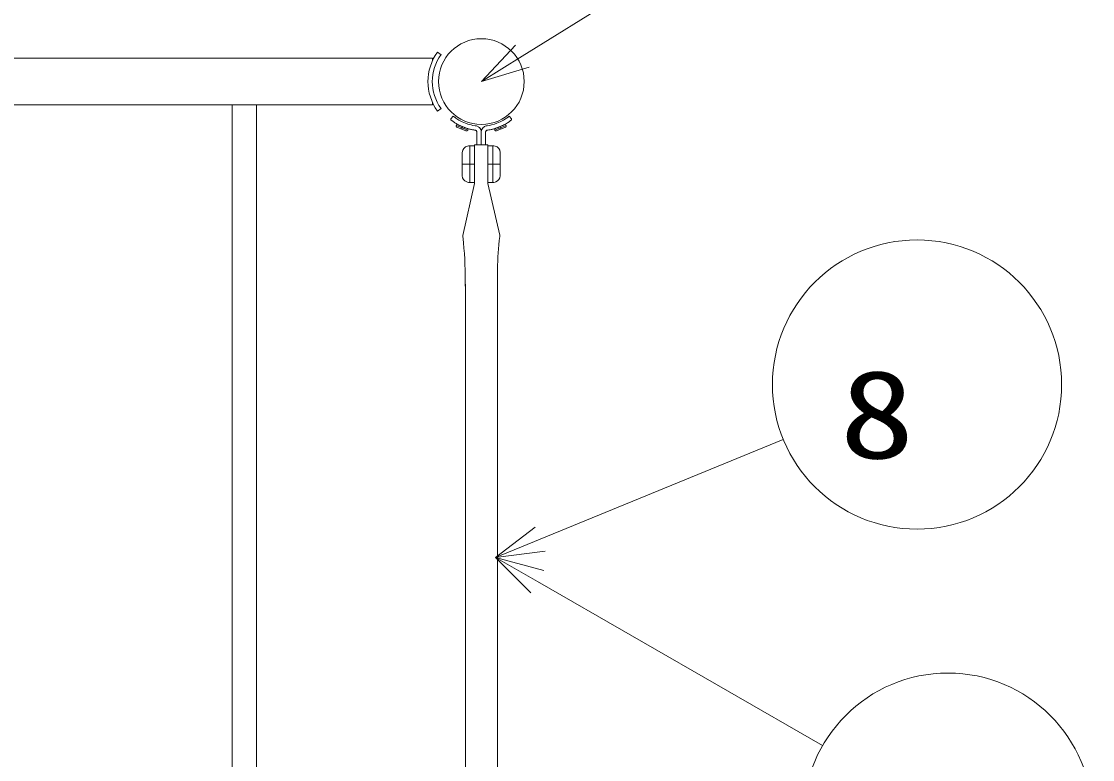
# Model space of a CAD drawing. Units: millimetres on the paper. Extents: x 0 to 420, y -594 to 297.
# Drawn here: x 245.92 to 268.15, y 174.18 to 189.49 of the extents above; entities that cross this region are included whole.
import ezdxf
from ezdxf.enums import TextEntityAlignment as Align

# ---------------------------------------------------------------- set-up
doc = ezdxf.new("R2010")
doc.units = ezdxf.units.MM
doc.layers.add('2D', color=7, linetype='Continuous', lineweight=13)
doc.layers.add('AM_5', color=7, linetype='Continuous', lineweight=13)
doc.styles.add('ＭＳ ゴシック', font='')
doc.styles.get('ＭＳ ゴシック').set_extended_font_data('MS Gothic')

msp = doc.modelspace()

# ---------------------------------------------------------------- linework, layer by layer
at = {"layer": '2D'}
for p, q in [((207.642, 188.726), (254.454, 188.726)), ((254.454, 188.68), (254.454, 188.726)), ((254.629, 188.801), (254.557, 188.854)), ((254.454, 187.806), (254.454, 187.76)), ((207.642, 187.76), (254.454, 187.76)), ((250.294, 168.433), (250.294, 187.753)), ((250.802, 168.433), (250.802, 187.753)), ((254.629, 187.685), (254.557, 187.632)), ((254.835, 187.47), (254.882, 187.527)), ((254.835, 187.47), (254.882, 187.527)), ((254.836, 187.448), (254.835, 187.47)), ((254.836, 187.448), (254.835, 187.47)), ((254.84, 187.445), (254.836, 187.448)), ((254.84, 187.445), (254.836, 187.448)), ((254.854, 187.434), (254.84, 187.445)), ((254.854, 187.434), (254.84, 187.445)), ((254.879, 187.416), (254.854, 187.434)), ((254.879, 187.416), (254.854, 187.434)), ((254.909, 187.395), (254.879, 187.416)), ((254.909, 187.395), (254.879, 187.416)), ((254.882, 187.527), (254.891, 187.52)), ((254.882, 187.527), (254.891, 187.52)), ((254.891, 187.52), (254.9, 187.513)), ((254.891, 187.52), (254.9, 187.513)), ((254.9, 187.513), (254.906, 187.508)), ((254.9, 187.513), (254.906, 187.508)), ((254.906, 187.508), (254.914, 187.502)), ((254.906, 187.508), (254.914, 187.502)), ((254.919, 187.389), (254.909, 187.395)), ((254.919, 187.389), (254.909, 187.395)), ((254.914, 187.502), (254.927, 187.492)), ((254.914, 187.502), (254.927, 187.492)), ((254.942, 187.374), (254.919, 187.389)), ((254.942, 187.374), (254.919, 187.389)), ((254.927, 187.492), (254.937, 187.485)), ((254.927, 187.492), (254.937, 187.485)), ((254.937, 187.486), (255, 187.444)), ((254.937, 187.486), (255, 187.444)), ((254.967, 187.359), (254.942, 187.374)), ((254.967, 187.359), (254.942, 187.374)), ((254.945, 187.327), (254.958, 187.36)), ((254.945, 187.327), (254.958, 187.36)), ((254.949, 187.331), (255.184, 187.236)), ((254.949, 187.331), (255.184, 187.236)), ((254.958, 187.36), (255.16, 187.278)), ((254.958, 187.36), (255.16, 187.278)), ((254.992, 187.345), (254.967, 187.359)), ((254.992, 187.345), (254.967, 187.359)), ((255.001, 187.341), (254.992, 187.345)), ((255.001, 187.341), (254.992, 187.345)), ((255, 187.444), (255.07, 187.408)), ((255, 187.444), (255.07, 187.408)), ((255.014, 187.334), (255.001, 187.341)), ((255.014, 187.334), (255.001, 187.341)), ((255.034, 187.325), (255.014, 187.334)), ((255.034, 187.325), (255.014, 187.334)), ((255.07, 187.408), (255.138, 187.379)), ((255.07, 187.408), (255.138, 187.379)), ((255.138, 187.379), (255.188, 187.359)), ((255.138, 187.379), (255.188, 187.359)), ((255.188, 187.359), (255.253, 187.343)), ((255.188, 187.359), (255.253, 187.343)), ((255.253, 187.343), (255.291, 187.334)), ((255.253, 187.343), (255.291, 187.334)), ((255.291, 187.334), (255.339, 187.327)), ((255.291, 187.334), (255.339, 187.327)), ((255.637, 187.334), (255.589, 187.327)), ((255.637, 187.334), (255.589, 187.327)), ((255.675, 187.343), (255.637, 187.334)), ((255.675, 187.343), (255.637, 187.334)), ((255.739, 187.359), (255.675, 187.343)), ((255.739, 187.359), (255.675, 187.343)), ((255.789, 187.379), (255.739, 187.359)), ((255.789, 187.379), (255.739, 187.359)), ((255.981, 187.331), (255.746, 187.236)), ((255.981, 187.331), (255.746, 187.236)), ((255.97, 187.36), (255.767, 187.278)), ((255.97, 187.36), (255.767, 187.278)), ((255.858, 187.408), (255.789, 187.379)), ((255.858, 187.408), (255.789, 187.379)), ((255.927, 187.444), (255.858, 187.408)), ((255.927, 187.444), (255.858, 187.408)), ((255.894, 187.325), (255.914, 187.334)), ((255.894, 187.325), (255.914, 187.334)), ((255.914, 187.334), (255.926, 187.341)), ((255.914, 187.334), (255.926, 187.341)), ((255.926, 187.341), (255.935, 187.345)), ((255.926, 187.341), (255.935, 187.345)), ((255.991, 187.486), (255.927, 187.444)), ((255.991, 187.486), (255.927, 187.444)), ((255.935, 187.345), (255.961, 187.359)), ((255.935, 187.345), (255.961, 187.359)), ((255.961, 187.359), (255.985, 187.374)), ((255.961, 187.359), (255.985, 187.374)), ((255.983, 187.327), (255.97, 187.36)), ((255.983, 187.327), (255.97, 187.36)), ((255.985, 187.374), (256.009, 187.389)), ((255.985, 187.374), (256.009, 187.389)), ((256, 187.492), (255.99, 187.485)), ((256, 187.492), (255.99, 187.485)), ((256.013, 187.502), (256, 187.492)), ((256.013, 187.502), (256, 187.492)), ((256.009, 187.389), (256.019, 187.395)), ((256.009, 187.389), (256.019, 187.395)), ((256.021, 187.508), (256.013, 187.502)), ((256.021, 187.508), (256.013, 187.502)), ((256.019, 187.395), (256.049, 187.416)), ((256.019, 187.395), (256.049, 187.416)), ((256.028, 187.513), (256.021, 187.508)), ((256.028, 187.513), (256.021, 187.508)), ((256.037, 187.52), (256.028, 187.513)), ((256.037, 187.52), (256.028, 187.513)), ((256.045, 187.527), (256.037, 187.52)), ((256.045, 187.527), (256.037, 187.52)), ((256.093, 187.47), (256.046, 187.527)), ((256.093, 187.47), (256.046, 187.527)), ((256.049, 187.416), (256.073, 187.434)), ((256.049, 187.416), (256.073, 187.434)), ((256.073, 187.434), (256.087, 187.445)), ((256.073, 187.434), (256.087, 187.445)), ((256.087, 187.445), (256.092, 187.448)), ((256.087, 187.445), (256.092, 187.448)), ((256.092, 187.448), (256.093, 187.47)), ((256.092, 187.448), (256.093, 187.47)), ((254.955, 187.297), (254.951, 187.301)), ((254.955, 187.297), (254.951, 187.301)), ((254.959, 187.294), (254.955, 187.297)), ((254.959, 187.294), (254.955, 187.297)), ((255.146, 187.218), (254.959, 187.294)), ((255.146, 187.218), (254.959, 187.294)), ((255.064, 187.311), (255.034, 187.325)), ((255.064, 187.311), (255.034, 187.325)), ((255.077, 187.312), (255.054, 187.256)), ((255.077, 187.312), (255.054, 187.256)), ((255.076, 187.306), (255.064, 187.311)), ((255.076, 187.306), (255.064, 187.311)), ((255.087, 187.301), (255.076, 187.306)), ((255.087, 187.301), (255.076, 187.306)), ((255.105, 187.294), (255.087, 187.301)), ((255.105, 187.294), (255.087, 187.301)), ((255.114, 187.29), (255.105, 187.294)), ((255.114, 187.29), (255.105, 187.294)), ((255.126, 187.286), (255.114, 187.29)), ((255.126, 187.286), (255.114, 187.29)), ((255.139, 187.281), (255.126, 187.286)), ((255.139, 187.281), (255.126, 187.286)), ((255.153, 187.277), (255.139, 187.281)), ((255.153, 187.277), (255.139, 187.281)), ((255.161, 187.275), (255.153, 187.277)), ((255.161, 187.275), (255.153, 187.277)), ((255.16, 187.278), (255.194, 187.265)), ((255.16, 187.278), (255.194, 187.265)), ((255.17, 187.271), (255.161, 187.275)), ((255.17, 187.271), (255.161, 187.275)), ((255.184, 187.267), (255.17, 187.271)), ((255.184, 187.267), (255.17, 187.271)), ((255.194, 187.265), (255.182, 187.237)), ((255.194, 187.265), (255.182, 187.237)), ((255.2, 187.263), (255.184, 187.267)), ((255.2, 187.263), (255.184, 187.267)), ((255.217, 187.258), (255.2, 187.263)), ((255.217, 187.258), (255.2, 187.263)), ((255.233, 187.254), (255.217, 187.258)), ((255.233, 187.254), (255.217, 187.258)), ((255.245, 187.251), (255.233, 187.254)), ((255.245, 187.251), (255.233, 187.254)), ((255.259, 187.248), (255.245, 187.251)), ((255.259, 187.248), (255.245, 187.251)), ((255.28, 187.244), (255.259, 187.248)), ((255.28, 187.244), (255.259, 187.248)), ((255.296, 187.241), (255.28, 187.244)), ((255.296, 187.241), (255.28, 187.244)), ((255.309, 187.239), (255.296, 187.241)), ((255.309, 187.239), (255.296, 187.241)), ((255.327, 187.237), (255.309, 187.239)), ((255.327, 187.237), (255.309, 187.239)), ((255.338, 187.235), (255.327, 187.237)), ((255.338, 187.235), (255.327, 187.237)), ((255.345, 187.234), (255.338, 187.235)), ((255.345, 187.234), (255.338, 187.235)), ((255.339, 187.327), (255.362, 187.323)), ((255.339, 187.327), (255.362, 187.323)), ((255.353, 187.231), (255.345, 187.234)), ((255.353, 187.231), (255.345, 187.234)), ((255.358, 187.227), (255.353, 187.231)), ((255.358, 187.227), (255.353, 187.231)), ((255.364, 187.221), (255.358, 187.227)), ((255.364, 187.221), (255.358, 187.227)), ((255.362, 187.323), (255.381, 187.317)), ((255.362, 187.323), (255.381, 187.317)), ((255.368, 187.216), (255.364, 187.221)), ((255.368, 187.216), (255.364, 187.221)), ((255.371, 187.209), (255.368, 187.216)), ((255.371, 187.209), (255.368, 187.216)), ((255.373, 187.203), (255.371, 187.209)), ((255.373, 187.203), (255.371, 187.209)), ((255.374, 187.196), (255.373, 187.203)), ((255.374, 187.196), (255.373, 187.203)), ((255.374, 186.943), (255.374, 187.196)), ((255.374, 186.943), (255.374, 187.196)), ((255.381, 187.317), (255.397, 187.31)), ((255.381, 187.317), (255.397, 187.31)), ((255.397, 187.31), (255.41, 187.299)), ((255.397, 187.31), (255.41, 187.299)), ((255.41, 187.299), (255.426, 187.287)), ((255.41, 187.299), (255.426, 187.287)), ((255.426, 187.287), (255.441, 187.272)), ((255.426, 187.287), (255.441, 187.272)), ((255.441, 187.272), (255.452, 187.251)), ((255.441, 187.272), (255.452, 187.251)), ((255.452, 187.251), (255.462, 187.226)), ((255.452, 187.251), (255.462, 187.226)), ((255.462, 187.226), (255.465, 187.204)), ((255.462, 187.226), (255.465, 187.204)), ((255.466, 187.226), (255.463, 187.204)), ((255.466, 187.226), (255.463, 187.204)), ((255.463, 187.204), (255.463, 186.943)), ((255.463, 187.204), (255.463, 186.943)), ((255.465, 187.204), (255.465, 186.943)), ((255.465, 187.204), (255.465, 186.943)), ((255.475, 187.251), (255.466, 187.226)), ((255.475, 187.251), (255.466, 187.226)), ((255.487, 187.272), (255.475, 187.251)), ((255.487, 187.272), (255.475, 187.251)), ((255.502, 187.287), (255.487, 187.272)), ((255.502, 187.287), (255.487, 187.272)), ((255.518, 187.299), (255.502, 187.287)), ((255.518, 187.299), (255.502, 187.287)), ((255.531, 187.31), (255.518, 187.299)), ((255.531, 187.31), (255.518, 187.299)), ((255.547, 187.317), (255.531, 187.31)), ((255.547, 187.317), (255.531, 187.31)), ((255.566, 187.323), (255.547, 187.317)), ((255.566, 187.323), (255.547, 187.317)), ((255.554, 187.196), (255.555, 187.203)), ((255.554, 187.196), (255.555, 187.203)), ((255.554, 186.943), (255.554, 187.196)), ((255.554, 186.943), (255.554, 187.196)), ((255.555, 187.203), (255.556, 187.209)), ((255.555, 187.203), (255.556, 187.209)), ((255.556, 187.209), (255.559, 187.216)), ((255.556, 187.209), (255.559, 187.216)), ((255.559, 187.216), (255.563, 187.221)), ((255.559, 187.216), (255.563, 187.221)), ((255.563, 187.221), (255.569, 187.227)), ((255.563, 187.221), (255.569, 187.227)), ((255.589, 187.327), (255.566, 187.323)), ((255.589, 187.327), (255.566, 187.323)), ((255.569, 187.227), (255.575, 187.231)), ((255.569, 187.227), (255.575, 187.231)), ((255.575, 187.231), (255.582, 187.234)), ((255.575, 187.231), (255.582, 187.234)), ((255.582, 187.234), (255.59, 187.235)), ((255.582, 187.234), (255.59, 187.235)), ((255.59, 187.235), (255.6, 187.237)), ((255.59, 187.235), (255.6, 187.237)), ((255.6, 187.237), (255.619, 187.239)), ((255.6, 187.237), (255.619, 187.239)), ((255.619, 187.239), (255.632, 187.241)), ((255.619, 187.239), (255.632, 187.241)), ((255.632, 187.241), (255.648, 187.244)), ((255.632, 187.241), (255.648, 187.244)), ((255.648, 187.244), (255.669, 187.248)), ((255.648, 187.244), (255.669, 187.248)), ((255.669, 187.248), (255.683, 187.251)), ((255.669, 187.248), (255.683, 187.251)), ((255.683, 187.251), (255.695, 187.254)), ((255.683, 187.251), (255.695, 187.254)), ((255.695, 187.254), (255.711, 187.258)), ((255.695, 187.254), (255.711, 187.258)), ((255.711, 187.258), (255.728, 187.263)), ((255.711, 187.258), (255.728, 187.263)), ((255.728, 187.263), (255.744, 187.267)), ((255.728, 187.263), (255.744, 187.267)), ((255.767, 187.278), (255.733, 187.265)), ((255.767, 187.278), (255.733, 187.265)), ((255.733, 187.265), (255.745, 187.237)), ((255.733, 187.265), (255.745, 187.237)), ((255.744, 187.267), (255.757, 187.271)), ((255.744, 187.267), (255.757, 187.271)), ((255.757, 187.271), (255.767, 187.275)), ((255.757, 187.271), (255.767, 187.275)), ((255.767, 187.275), (255.775, 187.277)), ((255.767, 187.275), (255.775, 187.277)), ((255.775, 187.277), (255.788, 187.281)), ((255.775, 187.277), (255.788, 187.281)), ((255.782, 187.218), (255.969, 187.294)), ((255.782, 187.218), (255.969, 187.294)), ((255.788, 187.281), (255.802, 187.286)), ((255.788, 187.281), (255.802, 187.286)), ((255.802, 187.286), (255.814, 187.29)), ((255.802, 187.286), (255.814, 187.29)), ((255.814, 187.29), (255.822, 187.294)), ((255.814, 187.29), (255.822, 187.294)), ((255.822, 187.294), (255.841, 187.301)), ((255.822, 187.294), (255.841, 187.301)), ((255.841, 187.301), (255.852, 187.306)), ((255.841, 187.301), (255.852, 187.306)), ((255.852, 187.312), (255.876, 187.256)), ((255.852, 187.312), (255.876, 187.256)), ((255.852, 187.306), (255.864, 187.311)), ((255.852, 187.306), (255.864, 187.311)), ((255.864, 187.311), (255.894, 187.325)), ((255.864, 187.311), (255.894, 187.325)), ((255.969, 187.294), (255.973, 187.297)), ((255.969, 187.294), (255.973, 187.297)), ((255.973, 187.297), (255.976, 187.301)), ((255.973, 187.297), (255.976, 187.301)), ((255.223, 186.911), (255.325, 186.911)), ((255.223, 186.911), (255.325, 186.911)), ((255.225, 186.911), (255.225, 186.151)), ((255.225, 186.911), (255.225, 186.151)), ((255.323, 186.932), (255.323, 186.127)), ((255.602, 186.932), (255.323, 186.932)), ((255.323, 186.932), (255.323, 186.127)), ((255.602, 186.932), (255.323, 186.932)), ((255.325, 186.911), (255.325, 186.15)), ((255.325, 186.911), (255.325, 186.15)), ((255.602, 186.127), (255.602, 186.932)), ((255.602, 186.127), (255.602, 186.932)), ((255.705, 186.911), (255.602, 186.911)), ((255.602, 186.911), (255.602, 186.15)), ((255.705, 186.911), (255.602, 186.911)), ((255.602, 186.911), (255.602, 186.15)), ((255.705, 186.911), (255.705, 186.151)), ((255.705, 186.911), (255.705, 186.151)), ((255.071, 186.29), (255.071, 186.772)), ((255.071, 186.29), (255.071, 186.772)), ((255.856, 186.29), (255.856, 186.772)), ((255.856, 186.29), (255.856, 186.772)), ((255.074, 186.53), (255.327, 186.53)), ((255.074, 186.53), (255.327, 186.53)), ((255.856, 186.53), (255.602, 186.53)), ((255.856, 186.53), (255.602, 186.53)), ((255.323, 186.127), (255.082, 185.052)), ((255.323, 186.127), (255.082, 185.052)), ((255.177, 186.157), (255.162, 186.162)), ((255.177, 186.157), (255.162, 186.162)), ((255.2, 186.151), (255.177, 186.157)), ((255.2, 186.151), (255.177, 186.157)), ((255.219, 186.15), (255.2, 186.151)), ((255.219, 186.15), (255.2, 186.151)), ((255.325, 186.15), (255.219, 186.15)), ((255.325, 186.15), (255.219, 186.15)), ((255.602, 186.15), (255.708, 186.15)), ((255.602, 186.15), (255.708, 186.15)), ((255.848, 185.057), (255.602, 186.127)), ((255.848, 185.057), (255.602, 186.127)), ((255.708, 186.15), (255.728, 186.151)), ((255.708, 186.15), (255.728, 186.151)), ((255.728, 186.151), (255.75, 186.157)), ((255.728, 186.151), (255.75, 186.157)), ((255.75, 186.157), (255.765, 186.162)), ((255.75, 186.157), (255.765, 186.162)), ((255.082, 185.052), (255.079, 185.042)), ((255.082, 185.052), (255.079, 185.042)), ((255.079, 185.042), (255.094, 184.897)), ((255.079, 185.042), (255.094, 184.897)), ((255.799, 184.127), (255.802, 184.349)), ((255.799, 184.127), (255.802, 184.349)), ((255.799, 184.118), (255.799, 184.281)), ((255.799, 184.118), (255.799, 184.281)), ((255.134, 171.922), (255.134, 184.038)), ((255.134, 171.922), (255.134, 184.038)), ((255.799, 184.038), (255.799, 184.191)), ((255.799, 184.038), (255.799, 184.191)), ((255.799, 171.919), (255.799, 184.038)), ((255.799, 171.919), (255.799, 184.038))]:
    msp.add_line(p, q, dxfattribs=at)
msp.add_circle((255.466, 188.243), 0.889, dxfattribs=at)
for centre, radius, start, end in [((255.398, 188.243), 1.04, 144, 216), ((255.398, 188.243), 0.95, 144, 216), ((254.974, 187.32), 0.03, 166.5491, 220.2275), ((254.974, 187.32), 0.03, 166.5491, 220.2275), ((255.152, 187.251), 0.0333, 260.1861, 336.3041), ((255.152, 187.251), 0.0333, 260.1861, 336.3041), ((255.776, 187.251), 0.0333, 203.6959, 279.8139), ((255.776, 187.251), 0.0333, 203.6959, 279.8139), ((255.954, 187.32), 0.03, 319.7725, 13.4509), ((255.954, 187.32), 0.03, 319.7725, 13.4509), ((255.207, 186.772), 0.136, 103.0166, 180), ((255.207, 186.772), 0.136, 103.0166, 180), ((255.241, 186.628), 0.284, 93.5075, 103.0166), ((255.241, 186.628), 0.284, 93.5075, 103.0166), ((255.687, 186.628), 0.284, 76.9834, 86.4925), ((255.687, 186.628), 0.284, 76.9834, 86.4925), ((255.721, 186.772), 0.136, 0, 76.9834), ((255.721, 186.772), 0.136, 0, 76.9834), ((255.207, 186.29), 0.136, 180.1622, 250.7042), ((255.207, 186.29), 0.136, 180.1622, 250.7042), ((255.721, 186.29), 0.136, 289.2958, 359.8378), ((255.721, 186.29), 0.136, 289.2958, 359.8378), ((247.918, 184.168), 7.213, 358.679, 5.8049), ((247.918, 184.168), 7.213, 358.679, 5.8049), ((261.638, 184.282), 5.837, 172.6516, 179.3491), ((261.638, 184.282), 5.837, 172.6516, 179.3491), ((264.242, 186.131), 8.463, 187.2922, 187.3484), ((264.242, 186.131), 8.463, 187.2922, 187.3484), ((255.772, 185.039), 0.0781, 352.6517, 7.3483), ((255.772, 185.039), 0.0781, 352.6517, 7.3483)]:
    msp.add_arc(centre, radius, start, end, dxfattribs=at)
at = {"layer": 'AM_5'}
for p, q in [((262.714, 192.745), (256.315, 188.771)), ((256.174, 188.998), (255.466, 188.243)), ((256.315, 188.771), (255.466, 188.243)), ((255.466, 188.243), (256.457, 188.543)), ((261.728, 180.819), (256.686, 178.749)), ((256.585, 178.997), (255.761, 178.37)), ((256.686, 178.749), (255.761, 178.37)), ((255.761, 178.37), (256.788, 178.501)), ((255.761, 178.37), (256.494, 177.639)), ((256.762, 178.103), (255.761, 178.37)), ((256.628, 177.871), (255.761, 178.37)), ((262.546, 174.467), (256.628, 177.871))]:
    msp.add_line(p, q, dxfattribs=at)
for centre in [(264.504, 181.958), (265.146, 172.972)]:
    msp.add_circle(centre, 3, dxfattribs=at)

# ---------------------------------------------------------------- texts
at = {"layer": 'AM_5', "style": 'ＭＳ ゴシック', "width": 1.25}
msp.add_text('8', height=1.833, dxfattribs=at).set_placement((262.897, 179.875), align=Align.BOTTOM_LEFT)

doc.saveas('drawing.dxf')
